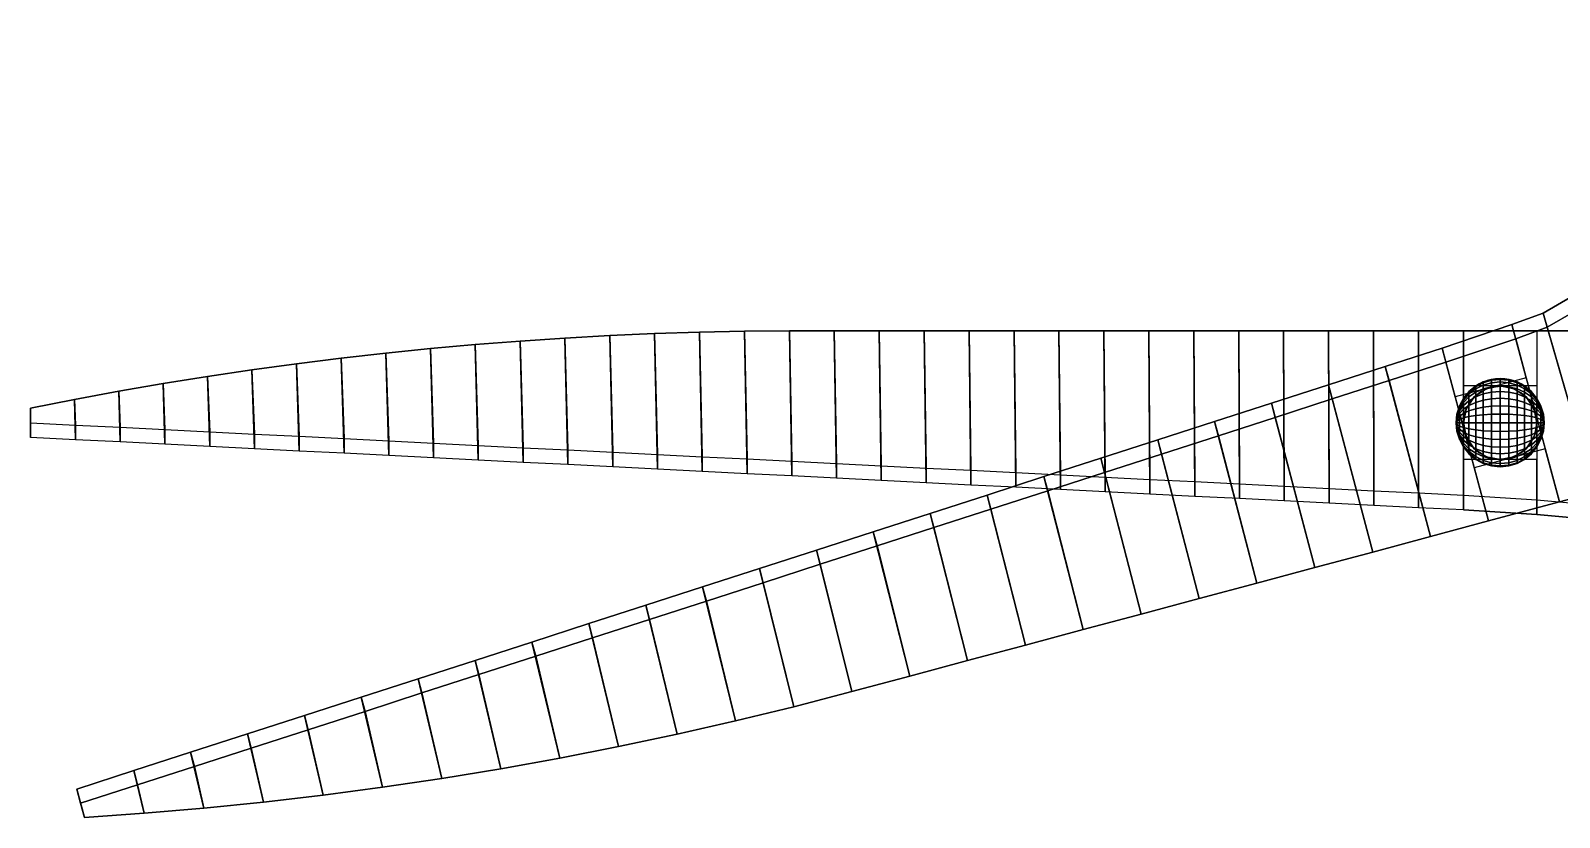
# Model space of a CAD drawing. Extents: x -5 to 4.92, y -1.62 to 2.57.
# Drawn here: x -5 to 0.2, y -1.34 to 1.33 of the extents above; entities that cross this region are included whole.
import ezdxf

# ---------------------------------------------------------------- set-up
doc = ezdxf.new("R2010")
doc.units = 0
doc.header["$MEASUREMENT"] = 0
for name, color, linetype in [('1STBLADE', 5, 'CONTINUOUS'), ('FINGSURF', 3, 'CONTINUOUS'), ('PIN', 7, 'CONTINUOUS')]:
    doc.layers.add(name, color=color, linetype=linetype)

msp = doc.modelspace()

# ---------------------------------------------------------------- linework, layer by layer
at = {"layer": '1STBLADE'}
for points in [[(-0.125, 0.125, 0.1), (-0.125, 0.3125, 0.1), (0.125, 0.3125, 0.1), (0.125, 0.125, 0.1)], [(-0.125, 0.125), (-0.125, 0.3125), (0.125, 0.3125), (0.125, 0.125)], [(-0.125, 0.3125, 0.1), (-0.125, 0.3125), (0.125, 0.3125), (0.125, 0.3125, 0.1)], [(-0.0386, 0.1189), (-0.0386, 0.1189, 0.1), (-0.0735, 0.1011, 0.1), (-0.0735, 0.1011)], [(0, 0.125), (0, 0.125, 0.1), (-0.0386, 0.1189, 0.1), (-0.0386, 0.1189)], [(0, 0.125, 0.1), (0, 0.125), (0, 0.125), (0, 0.125, 0.1)], [(0, 0.125, 0.1), (0, 0.125), (0, 0.125), (0, 0.125, 0.1)], [(0, 0.125), (0, 0.125, 0.1), (0.0386, 0.1189, 0.1), (0.0386, 0.1189)], [(0.0386, 0.1189), (0.0386, 0.1189, 0.1), (0.0735, 0.1011, 0.1), (0.0735, 0.1011)], [(-0.1011, 0.0735), (-0.1011, 0.0735, 0.1), (-0.1189, 0.0386, 0.1), (-0.1189, 0.0386)], [(-0.0735, 0.1011), (-0.0735, 0.1011, 0.1), (-0.1011, 0.0735, 0.1), (-0.1011, 0.0735)], [(0.0735, 0.1011), (0.0735, 0.1011, 0.1), (0.1011, 0.0735, 0.1), (0.1011, 0.0735)], [(0.1011, 0.0735), (0.1011, 0.0735, 0.1), (0.1189, 0.0386, 0.1), (0.1189, 0.0386)], [(-5, 0.05, 0.1), (-5, -0.05, 0.1), (-5, 0), (-5, 0.05)], [(-0.1189, 0.0386), (-0.1189, 0.0386, 0.1), (-0.125, 0, 0.1), (-0.125, 0)], [(-0.1189, -0.0386), (-0.1189, -0.0386, 0.1), (-0.125, 0, 0.1), (-0.125, 0)], [(0.1189, 0.0386), (0.1189, 0.0386, 0.1), (0.125, 0, 0.1), (0.125, 0)], [(0.1189, -0.0386), (0.1189, -0.0386, 0.1), (0.125, 0, 0.1), (0.125, 0)], [(-0.1011, -0.0735), (-0.1011, -0.0735, 0.1), (-0.1189, -0.0386, 0.1), (-0.1189, -0.0386)], [(0.1011, -0.0735), (0.1011, -0.0735, 0.1), (0.1189, -0.0386, 0.1), (0.1189, -0.0386)], [(-0.0735, -0.1011), (-0.0735, -0.1011, 0.1), (-0.1011, -0.0735, 0.1), (-0.1011, -0.0735)], [(-0.0386, -0.1189), (-0.0386, -0.1189, 0.1), (-0.0735, -0.1011, 0.1), (-0.0735, -0.1011)], [(0.0386, -0.1189), (0.0386, -0.1189, 0.1), (0.0735, -0.1011, 0.1), (0.0735, -0.1011)], [(0.0735, -0.1011), (0.0735, -0.1011, 0.1), (0.1011, -0.0735, 0.1), (0.1011, -0.0735)], [(-0.125, -0.125, 0.1), (-0.125, -0.2966, 0.1), (0.125, -0.3125, 0.1), (0.125, -0.125, 0.1)], [(-0.125, -0.125), (-0.125, -0.2466), (0.125, -0.2625), (0.125, -0.125)], [(0, -0.125), (0, -0.125, 0.1), (-0.0386, -0.1189, 0.1), (-0.0386, -0.1189)], [(0, -0.125), (0, -0.125, 0.1), (0.0386, -0.1189, 0.1), (0.0386, -0.1189)], [(0, -0.125, 0.1), (0, -0.125), (0, -0.125), (0, -0.125, 0.1)], [(0, -0.125, 0.1), (0, -0.125), (0, -0.125), (0, -0.125, 0.1)], [(-0.125, -0.2966, 0.1), (-0.125, -0.2466), (0.125, -0.2625), (0.125, -0.3125, 0.1)]]:
    msp.add_3dface(points, dxfattribs=at)
at = {"layer": '1STBLADE', "invisible_edges": 15}
for points in [[(-0.125, 0), (-0.1189, 0.0386), (-0.125, 0.125)], [(-0.1189, 0.0386), (-0.1011, 0.0735), (-0.125, 0.125)], [(-0.1011, 0.0735), (-0.0735, 0.1011), (-0.125, 0.125)], [(-0.0735, 0.1011), (-0.0386, 0.1189), (-0.125, 0.125)], [(-0.0386, 0.1189), (0, 0.125), (-0.125, 0.125)], [(-0.125, 0, 0.1), (-0.1189, 0.0386, 0.1), (-0.125, 0.125, 0.1)], [(-0.1189, 0.0386, 0.1), (-0.1011, 0.0735, 0.1), (-0.125, 0.125, 0.1)], [(-0.1011, 0.0735, 0.1), (-0.0735, 0.1011, 0.1), (-0.125, 0.125, 0.1)], [(-0.0735, 0.1011, 0.1), (-0.0386, 0.1189, 0.1), (-0.125, 0.125, 0.1)], [(-0.0386, 0.1189, 0.1), (0, 0.125, 0.1), (-0.125, 0.125, 0.1)], [(0.0386, 0.1189), (0, 0.125), (0.125, 0.125)], [(0.0386, 0.1189, 0.1), (0, 0.125, 0.1), (0.125, 0.125, 0.1)], [(0.0735, 0.1011), (0.0386, 0.1189), (0.125, 0.125)], [(0.0735, 0.1011, 0.1), (0.0386, 0.1189, 0.1), (0.125, 0.125, 0.1)], [(0.1011, 0.0735), (0.0735, 0.1011), (0.125, 0.125)], [(0.1011, 0.0735, 0.1), (0.0735, 0.1011, 0.1), (0.125, 0.125, 0.1)], [(0.1189, 0.0386), (0.1011, 0.0735), (0.125, 0.125)], [(0.1189, 0.0386, 0.1), (0.1011, 0.0735, 0.1), (0.125, 0.125, 0.1)], [(0.125, 0), (0.1189, 0.0386), (0.125, 0.125)], [(0.125, 0, 0.1), (0.1189, 0.0386, 0.1), (0.125, 0.125, 0.1)], [(-0.125, 0), (-0.1189, -0.0386), (-0.125, -0.125)], [(-0.125, 0, 0.1), (-0.1189, -0.0386, 0.1), (-0.125, -0.125, 0.1)], [(0.125, 0), (0.1189, -0.0386), (0.125, -0.125)], [(0.125, 0, 0.1), (0.1189, -0.0386, 0.1), (0.125, -0.125, 0.1)], [(-0.1189, -0.0386), (-0.1011, -0.0735), (-0.125, -0.125)], [(-0.1189, -0.0386, 0.1), (-0.1011, -0.0735, 0.1), (-0.125, -0.125, 0.1)], [(0.1189, -0.0386), (0.1011, -0.0735), (0.125, -0.125)], [(0.1189, -0.0386, 0.1), (0.1011, -0.0735, 0.1), (0.125, -0.125, 0.1)], [(-0.1011, -0.0735), (-0.0735, -0.1011), (-0.125, -0.125)], [(-0.1011, -0.0735, 0.1), (-0.0735, -0.1011, 0.1), (-0.125, -0.125, 0.1)], [(-0.0735, -0.1011), (-0.0386, -0.1189), (-0.125, -0.125)], [(-0.0735, -0.1011, 0.1), (-0.0386, -0.1189, 0.1), (-0.125, -0.125, 0.1)], [(0.0735, -0.1011), (0.0386, -0.1189), (0.125, -0.125)], [(0.0735, -0.1011, 0.1), (0.0386, -0.1189, 0.1), (0.125, -0.125, 0.1)], [(0.1011, -0.0735), (0.0735, -0.1011), (0.125, -0.125)], [(0.1011, -0.0735, 0.1), (0.0735, -0.1011, 0.1), (0.125, -0.125, 0.1)], [(-0.0386, -0.1189), (0, -0.125), (-0.125, -0.125)], [(-0.0386, -0.1189, 0.1), (0, -0.125, 0.1), (-0.125, -0.125, 0.1)], [(0.0386, -0.1189), (0, -0.125), (0.125, -0.125)], [(0.0386, -0.1189, 0.1), (0, -0.125, 0.1), (0.125, -0.125, 0.1)]]:
    msp.add_3dface(points, dxfattribs=at)
at = {"layer": 'FINGSURF', "extrusion": (3.17092e-17, -1.1834e-16, -1)}
for p, q in [((0.0399, 0.3342, 0.1), (-0.1975, 0.2541, 0.1)), ((0.0884, 0.1531, 0.1), (0.0399, 0.3342, 0.1)), ((0.0528, 0.2859, 0.2), (-0.1846, 0.2058, 0.2)), ((0.0884, 0.1531, 0.2), (0.0528, 0.2859, 0.2)), ((-0.1531, 0.0884, 0.1), (-0.1975, 0.2541, 0.1)), ((-0.1531, 0.0884, 0.2), (-0.1846, 0.2058, 0.2)), ((0.1531, -0.0884, 0.2), (0.2016, -0.2695, 0.2)), ((0.1531, -0.0884, 0.1), (0.2016, -0.2695, 0.1)), ((-0.0884, -0.1531, 0.2), (-0.0399, -0.3342, 0.2)), ((-0.0884, -0.1531, 0.1), (-0.0399, -0.3342, 0.1))]:
    msp.add_line(p, q, dxfattribs=at)
for elevation in [-0.1, -0.2]:
    msp.add_lwpolyline([(-0.2016, -0.2695), (0.0399, -0.3342, 0.049876)], format="xyb", dxfattribs=dict(at, elevation=elevation))
at = {"layer": 'FINGSURF'}
for points in [[(0.0528, 0.2859, 0.2), (0.0399, 0.3342, 0.1), (-0.1975, 0.2541, 0.1), (-0.1846, 0.2058, 0.2)], [(-0.1531, 0.0884, 0.1), (-0.1975, 0.2541, 0.1), (0.0399, 0.3342, 0.1), (0.0884, 0.1531, 0.1)], [(-0.1531, 0.0884, 0.2), (-0.1846, 0.2058, 0.2), (0.0528, 0.2859, 0.2), (0.0884, 0.1531, 0.2)], [(-0.0681, 0.1048, 0.2), (-0.0681, 0.1048, 0.1), (-0.0971, 0.0787, 0.1), (-0.0971, 0.0787, 0.2)], [(-0.0324, 0.1207, 0.2), (-0.0324, 0.1207, 0.1), (-0.0681, 0.1048, 0.1), (-0.0681, 0.1048, 0.2)], [(-0.0324, 0.1207, 0.2), (-0.0324, 0.1207, 0.1), (0.0065, 0.1248, 0.1), (0.0065, 0.1248, 0.2)], [(-0.0324, 0.1207, 0.1), (-0.0324, 0.1207, 0.2), (-0.0324, 0.1207, 0.2), (-0.0324, 0.1207, 0.1)], [(-0.0324, 0.1207, 0.1), (-0.0324, 0.1207, 0.2), (-0.0324, 0.1207, 0.2), (-0.0324, 0.1207, 0.1)], [(0.0065, 0.1248, 0.2), (0.0065, 0.1248, 0.1), (0.0448, 0.1167, 0.1), (0.0448, 0.1167, 0.2)], [(0.0448, 0.1167, 0.2), (0.0448, 0.1167, 0.1), (0.0787, 0.0971, 0.1), (0.0787, 0.0971, 0.2)], [(-0.0971, 0.0787, 0.2), (-0.0971, 0.0787, 0.1), (-0.1167, 0.0448, 0.1), (-0.1167, 0.0448, 0.2)], [(0.0787, 0.0971, 0.2), (0.0787, 0.0971, 0.1), (0.1048, 0.0681, 0.1), (0.1048, 0.0681, 0.2)], [(0.1048, 0.0681, 0.2), (0.1048, 0.0681, 0.1), (0.1207, 0.0324, 0.1), (0.1207, 0.0324, 0.2)], [(-0.1167, 0.0448, 0.2), (-0.1167, 0.0448, 0.1), (-0.1248, 0.0065, 0.1), (-0.1248, 0.0065, 0.2)], [(-0.1248, 0.0065, 0.2), (-0.1248, 0.0065, 0.1), (-0.1207, -0.0324, 0.1), (-0.1207, -0.0324, 0.2)], [(0.1248, -0.0065, 0.2), (0.1248, -0.0065, 0.1), (0.1207, 0.0324, 0.1), (0.1207, 0.0324, 0.2)], [(-0.1048, -0.0681, 0.2), (-0.1048, -0.0681, 0.1), (-0.1207, -0.0324, 0.1), (-0.1207, -0.0324, 0.2)], [(0.0971, -0.0787, 0.2), (0.0971, -0.0787, 0.1), (0.1167, -0.0448, 0.1), (0.1167, -0.0448, 0.2)], [(0.1167, -0.0448, 0.2), (0.1167, -0.0448, 0.1), (0.1248, -0.0065, 0.1), (0.1248, -0.0065, 0.2)], [(-0.0787, -0.0971, 0.2), (-0.0787, -0.0971, 0.1), (-0.1048, -0.0681, 0.1), (-0.1048, -0.0681, 0.2)], [(-0.0884, -0.1531, 0.1), (-0.0399, -0.3342, 0.1), (0.2016, -0.2695, 0.1), (0.1531, -0.0884, 0.1)], [(-0.0884, -0.1531, 0.2), (-0.0399, -0.3342, 0.2), (0.2016, -0.2695, 0.2), (0.1531, -0.0884, 0.2)], [(-0.0448, -0.1167, 0.2), (-0.0448, -0.1167, 0.1), (-0.0787, -0.0971, 0.1), (-0.0787, -0.0971, 0.2)], [(0.0681, -0.1048, 0.2), (0.0681, -0.1048, 0.1), (0.0971, -0.0787, 0.1), (0.0971, -0.0787, 0.2)], [(-0.0065, -0.1248, 0.2), (-0.0065, -0.1248, 0.1), (-0.0448, -0.1167, 0.1), (-0.0448, -0.1167, 0.2)], [(0.0324, -0.1207, 0.2), (0.0324, -0.1207, 0.1), (-0.0065, -0.1248, 0.1), (-0.0065, -0.1248, 0.2)], [(0.0324, -0.1207, 0.2), (0.0324, -0.1207, 0.1), (0.0681, -0.1048, 0.1), (0.0681, -0.1048, 0.2)], [(0.0324, -0.1207, 0.1), (0.0324, -0.1207, 0.2), (0.0324, -0.1207, 0.2), (0.0324, -0.1207, 0.1)], [(0.0324, -0.1207, 0.1), (0.0324, -0.1207, 0.2), (0.0324, -0.1207, 0.2), (0.0324, -0.1207, 0.1)], [(-0.0399, -0.3342, 0.2), (0.2016, -0.2695, 0.2), (0.2016, -0.2695, 0.1), (-0.0399, -0.3342, 0.1)], [(-4.8426, -1.2458, 0.1), (-4.8296, -1.2941, 0.2), (-4.8167, -1.3424, 0.2), (-4.8167, -1.3424, 0.1)]]:
    msp.add_3dface(points, dxfattribs=at)
at = {"layer": 'FINGSURF', "invisible_edges": 15}
for points in [[(-0.0681, 0.1048, 0.2), (-0.0324, 0.1207, 0.2), (-0.1531, 0.0884, 0.2)], [(-0.0681, 0.1048, 0.1), (-0.0324, 0.1207, 0.1), (-0.1531, 0.0884, 0.1)], [(-0.0971, 0.0787, 0.2), (-0.0681, 0.1048, 0.2), (-0.1531, 0.0884, 0.2)], [(-0.0971, 0.0787, 0.1), (-0.0681, 0.1048, 0.1), (-0.1531, 0.0884, 0.1)], [(0.0065, 0.1248, 0.2), (-0.0324, 0.1207, 0.2), (0.0884, 0.1531, 0.2)], [(0.0065, 0.1248, 0.1), (-0.0324, 0.1207, 0.1), (0.0884, 0.1531, 0.1)], [(0.0448, 0.1167, 0.2), (0.0065, 0.1248, 0.2), (0.0884, 0.1531, 0.2)], [(0.0448, 0.1167, 0.1), (0.0065, 0.1248, 0.1), (0.0884, 0.1531, 0.1)], [(0.0787, 0.0971, 0.2), (0.0448, 0.1167, 0.2), (0.0884, 0.1531, 0.2)], [(0.0787, 0.0971, 0.1), (0.0448, 0.1167, 0.1), (0.0884, 0.1531, 0.1)], [(0.1048, 0.0681, 0.2), (0.0787, 0.0971, 0.2), (0.0884, 0.1531, 0.2)], [(0.1048, 0.0681, 0.1), (0.0787, 0.0971, 0.1), (0.0884, 0.1531, 0.1)], [(0.1207, 0.0324, 0.2), (0.1048, 0.0681, 0.2), (0.0884, 0.1531, 0.2)], [(0.1207, 0.0324, 0.1), (0.1048, 0.0681, 0.1), (0.0884, 0.1531, 0.1)], [(-0.1207, -0.0324, 0.2), (-0.1248, 0.0065, 0.2), (-0.1531, 0.0884, 0.2)], [(-0.1248, 0.0065, 0.2), (-0.1167, 0.0448, 0.2), (-0.1531, 0.0884, 0.2)], [(-0.1167, 0.0448, 0.2), (-0.0971, 0.0787, 0.2), (-0.1531, 0.0884, 0.2)], [(-0.1207, -0.0324, 0.1), (-0.1248, 0.0065, 0.1), (-0.1531, 0.0884, 0.1)], [(-0.1248, 0.0065, 0.1), (-0.1167, 0.0448, 0.1), (-0.1531, 0.0884, 0.1)], [(-0.1167, 0.0448, 0.1), (-0.0971, 0.0787, 0.1), (-0.1531, 0.0884, 0.1)], [(0.1207, 0.0324, 0.2), (0.1248, -0.0065, 0.2), (0.1531, -0.0884, 0.2)], [(0.1207, 0.0324, 0.1), (0.1248, -0.0065, 0.1), (0.1531, -0.0884, 0.1)], [(-0.1207, -0.0324, 0.2), (-0.1048, -0.0681, 0.2), (-0.0884, -0.1531, 0.2)], [(-0.1207, -0.0324, 0.1), (-0.1048, -0.0681, 0.1), (-0.0884, -0.1531, 0.1)], [(0.1167, -0.0448, 0.2), (0.0971, -0.0787, 0.2), (0.1531, -0.0884, 0.2)], [(0.1167, -0.0448, 0.1), (0.0971, -0.0787, 0.1), (0.1531, -0.0884, 0.1)], [(0.1248, -0.0065, 0.2), (0.1167, -0.0448, 0.2), (0.1531, -0.0884, 0.2)], [(0.1248, -0.0065, 0.1), (0.1167, -0.0448, 0.1), (0.1531, -0.0884, 0.1)], [(-0.1048, -0.0681, 0.2), (-0.0787, -0.0971, 0.2), (-0.0884, -0.1531, 0.2)], [(-0.1048, -0.0681, 0.1), (-0.0787, -0.0971, 0.1), (-0.0884, -0.1531, 0.1)], [(-0.0787, -0.0971, 0.2), (-0.0448, -0.1167, 0.2), (-0.0884, -0.1531, 0.2)], [(-0.0787, -0.0971, 0.1), (-0.0448, -0.1167, 0.1), (-0.0884, -0.1531, 0.1)], [(0.0681, -0.1048, 0.2), (0.0324, -0.1207, 0.2), (0.1531, -0.0884, 0.2)], [(0.0681, -0.1048, 0.1), (0.0324, -0.1207, 0.1), (0.1531, -0.0884, 0.1)], [(0.0971, -0.0787, 0.2), (0.0681, -0.1048, 0.2), (0.1531, -0.0884, 0.2)], [(0.0971, -0.0787, 0.1), (0.0681, -0.1048, 0.1), (0.1531, -0.0884, 0.1)], [(-0.0448, -0.1167, 0.2), (-0.0065, -0.1248, 0.2), (-0.0884, -0.1531, 0.2)], [(-0.0448, -0.1167, 0.1), (-0.0065, -0.1248, 0.1), (-0.0884, -0.1531, 0.1)], [(-0.0065, -0.1248, 0.2), (0.0324, -0.1207, 0.2), (-0.0884, -0.1531, 0.2)], [(-0.0065, -0.1248, 0.1), (0.0324, -0.1207, 0.1), (-0.0884, -0.1531, 0.1)]]:
    msp.add_3dface(points, dxfattribs=at)
at = {"layer": 'PIN'}
msp.add_line((-0.15, 0, 0.2), (0.15, 0, 0.2), dxfattribs=at)
msp.add_arc((0, 0, 0.2), 0.15, 0, 180, dxfattribs=at)

# ---------------------------------------------------------------- meshes
at = {"layer": '1STBLADE'}
mesh = msp.add_polymesh((2, 33), dxfattribs=at)
for k, corner in enumerate([(-0.125, 0.3125), (-0.2779, 0.3125), (-0.4308, 0.3125), (-0.5837, 0.3125), (-0.7366, 0.3125), (-0.8894, 0.3125), (-1.0423, 0.3125), (-1.1952, 0.3125), (-1.3481, 0.3125), (-1.501, 0.3125), (-1.6539, 0.3125), (-1.8068, 0.3125), (-1.9597, 0.3125), (-2.1126, 0.3125), (-2.2655, 0.3125), (-2.4183, 0.3124), (-2.5712, 0.311), (-2.7241, 0.3079), (-2.8769, 0.303), (-3.0296, 0.2963), (-3.1823, 0.2879), (-3.3348, 0.2777), (-3.4873, 0.2658), (-3.6395, 0.252), (-3.7916, 0.2366), (-3.9436, 0.2194), (-4.0953, 0.2004), (-4.2467, 0.1797), (-4.398, 0.1572), (-4.5489, 0.133), (-4.6996, 0.1071), (-4.85, 0.0794), (-5, 0.05), (-0.125, -0.2466), (-0.2773, -0.2389), (-0.4297, -0.2312), (-0.582, -0.2235), (-0.7344, -0.2158), (-0.8867, -0.2081), (-1.0391, -0.2004), (-1.1914, -0.1926), (-1.3438, -0.1849), (-1.4961, -0.1772), (-1.6484, -0.1695), (-1.8008, -0.1618), (-1.9531, -0.1541), (-2.1055, -0.1464), (-2.2578, -0.1387), (-2.4102, -0.131), (-2.5625, -0.1233), (-2.7148, -0.1156), (-2.8672, -0.1079), (-3.0195, -0.1002), (-3.1719, -0.0925), (-3.3242, -0.0848), (-3.4766, -0.0771), (-3.6289, -0.0694), (-3.7812, -0.0616), (-3.9336, -0.0539), (-4.0859, -0.0462), (-4.2383, -0.0385), (-4.3906, -0.0308), (-4.543, -0.0231), (-4.6953, -0.0154), (-4.8477, -0.0077), (-5, 0)]):
    mesh.set_mesh_vertex(divmod(k, 33), corner)
mesh = msp.add_polymesh((2, 33), dxfattribs=at)
for k, corner in enumerate([(-0.125, -0.2966, 0.1), (-0.2773, -0.2889, 0.1), (-0.4297, -0.2812, 0.1), (-0.582, -0.2735, 0.1), (-0.7344, -0.2658, 0.1), (-0.8867, -0.2581, 0.1), (-1.0391, -0.2504, 0.1), (-1.1914, -0.2426, 0.1), (-1.3438, -0.2349, 0.1), (-1.4961, -0.2272, 0.1), (-1.6484, -0.2195, 0.1), (-1.8008, -0.2118, 0.1), (-1.9531, -0.2041, 0.1), (-2.1055, -0.1964, 0.1), (-2.2578, -0.1887, 0.1), (-2.4102, -0.181, 0.1), (-2.5625, -0.1733, 0.1), (-2.7148, -0.1656, 0.1), (-2.8672, -0.1579, 0.1), (-3.0195, -0.1502, 0.1), (-3.1719, -0.1425, 0.1), (-3.3242, -0.1348, 0.1), (-3.4766, -0.1271, 0.1), (-3.6289, -0.1194, 0.1), (-3.7812, -0.1116, 0.1), (-3.9336, -0.1039, 0.1), (-4.0859, -0.0962, 0.1), (-4.2383, -0.0885, 0.1), (-4.3906, -0.0808, 0.1), (-4.543, -0.0731, 0.1), (-4.6953, -0.0654, 0.1), (-4.8477, -0.0577, 0.1), (-5, -0.05, 0.1), (-0.125, 0.3125, 0.1), (-0.2779, 0.3125, 0.1), (-0.4308, 0.3125, 0.1), (-0.5837, 0.3125, 0.1), (-0.7366, 0.3125, 0.1), (-0.8894, 0.3125, 0.1), (-1.0423, 0.3125, 0.1), (-1.1952, 0.3125, 0.1), (-1.3481, 0.3125, 0.1), (-1.501, 0.3125, 0.1), (-1.6539, 0.3125, 0.1), (-1.8068, 0.3125, 0.1), (-1.9597, 0.3125, 0.1), (-2.1126, 0.3125, 0.1), (-2.2655, 0.3125, 0.1), (-2.4183, 0.3124, 0.1), (-2.5712, 0.311, 0.1), (-2.7241, 0.3079, 0.1), (-2.8769, 0.303, 0.1), (-3.0296, 0.2963, 0.1), (-3.1823, 0.2879, 0.1), (-3.3348, 0.2777, 0.1), (-3.4873, 0.2658, 0.1), (-3.6395, 0.252, 0.1), (-3.7916, 0.2366, 0.1), (-3.9436, 0.2194, 0.1), (-4.0953, 0.2004, 0.1), (-4.2467, 0.1797, 0.1), (-4.398, 0.1572, 0.1), (-4.5489, 0.133, 0.1), (-4.6996, 0.1071, 0.1), (-4.85, 0.0794, 0.1), (-5, 0.05, 0.1)]):
    mesh.set_mesh_vertex(divmod(k, 33), corner)
mesh = msp.add_polymesh((2, 33), dxfattribs=at)
for k, corner in enumerate([(-0.125, 0.3125, 0.1), (-0.2779, 0.3125, 0.1), (-0.4308, 0.3125, 0.1), (-0.5837, 0.3125, 0.1), (-0.7366, 0.3125, 0.1), (-0.8894, 0.3125, 0.1), (-1.0423, 0.3125, 0.1), (-1.1952, 0.3125, 0.1), (-1.3481, 0.3125, 0.1), (-1.501, 0.3125, 0.1), (-1.6539, 0.3125, 0.1), (-1.8068, 0.3125, 0.1), (-1.9597, 0.3125, 0.1), (-2.1126, 0.3125, 0.1), (-2.2655, 0.3125, 0.1), (-2.4183, 0.3124, 0.1), (-2.5712, 0.311, 0.1), (-2.7241, 0.3079, 0.1), (-2.8769, 0.303, 0.1), (-3.0296, 0.2963, 0.1), (-3.1823, 0.2879, 0.1), (-3.3348, 0.2777, 0.1), (-3.4873, 0.2658, 0.1), (-3.6395, 0.252, 0.1), (-3.7916, 0.2366, 0.1), (-3.9436, 0.2194, 0.1), (-4.0953, 0.2004, 0.1), (-4.2467, 0.1797, 0.1), (-4.398, 0.1572, 0.1), (-4.5489, 0.133, 0.1), (-4.6996, 0.1071, 0.1), (-4.85, 0.0794, 0.1), (-5, 0.05, 0.1), (-0.125, 0.3125), (-0.2779, 0.3125), (-0.4308, 0.3125), (-0.5837, 0.3125), (-0.7366, 0.3125), (-0.8894, 0.3125), (-1.0423, 0.3125), (-1.1952, 0.3125), (-1.3481, 0.3125), (-1.501, 0.3125), (-1.6539, 0.3125), (-1.8068, 0.3125), (-1.9597, 0.3125), (-2.1126, 0.3125), (-2.2655, 0.3125), (-2.4183, 0.3124), (-2.5712, 0.311), (-2.7241, 0.3079), (-2.8769, 0.303), (-3.0296, 0.2963), (-3.1823, 0.2879), (-3.3348, 0.2777), (-3.4873, 0.2658), (-3.6395, 0.252), (-3.7916, 0.2366), (-3.9436, 0.2194), (-4.0953, 0.2004), (-4.2467, 0.1797), (-4.398, 0.1572), (-4.5489, 0.133), (-4.6996, 0.1071), (-4.85, 0.0794), (-5, 0.05)]):
    mesh.set_mesh_vertex(divmod(k, 33), corner)
mesh = msp.add_polymesh((2, 19), dxfattribs=at)
for k, corner in enumerate([(2.2997, -0.1898, 0.1), (2.1794, -0.1576, 0.1), (2.0592, -0.1254, 0.1), (1.939, -0.0932, 0.1), (1.8188, -0.061, 0.1), (1.6986, -0.0287, 0.1), (1.5783, 0.0035, 0.1), (1.4581, 0.0357, 0.1), (1.3379, 0.0679, 0.1), (1.2177, 0.1001, 0.1), (1.0974, 0.1323, 0.1), (0.9772, 0.1645, 0.1), (0.857, 0.1967, 0.1), (0.7368, 0.229, 0.1), (0.6166, 0.2612, 0.1), (0.4963, 0.2934, 0.1), (0.3739, 0.3125, 0.1), (0.2495, 0.3125, 0.1), (0.125, 0.3125, 0.1), (2.2997, -0.1898), (2.1794, -0.1576), (2.0592, -0.1254), (1.939, -0.0932), (1.8188, -0.061), (1.6986, -0.0287), (1.5783, 0.0035), (1.4581, 0.0357), (1.3379, 0.0679), (1.2177, 0.1001), (1.0974, 0.1323), (0.9772, 0.1645), (0.857, 0.1967), (0.7368, 0.229), (0.6166, 0.2612), (0.4963, 0.2934), (0.3739, 0.3125), (0.2495, 0.3125), (0.125, 0.3125)]):
    mesh.set_mesh_vertex(divmod(k, 19), corner)
mesh = msp.add_polymesh((2, 19), dxfattribs=at)
for k, corner in enumerate([(2.2997, -0.1898), (2.1794, -0.1576), (2.0592, -0.1254), (1.939, -0.0932), (1.8188, -0.061), (1.6986, -0.0287), (1.5783, 0.0035), (1.4581, 0.0357), (1.3379, 0.0679), (1.2177, 0.1001), (1.0974, 0.1323), (0.9772, 0.1645), (0.857, 0.1967), (0.7368, 0.229), (0.6166, 0.2612), (0.4963, 0.2934), (0.3739, 0.3125), (0.2495, 0.3125), (0.125, 0.3125), (2.109, -0.7738), (1.999, -0.7443), (1.889, -0.7148), (1.7789, -0.6853), (1.6689, -0.6558), (1.5588, -0.6264), (1.4488, -0.5969), (1.3387, -0.5674), (1.2287, -0.5379), (1.1187, -0.5084), (1.0086, -0.4789), (0.8986, -0.4494), (0.7885, -0.42), (0.6785, -0.3905), (0.5684, -0.361), (0.4584, -0.3315), (0.3484, -0.302), (0.2383, -0.2725), (0.125, -0.2625)]):
    mesh.set_mesh_vertex(divmod(k, 19), corner)
mesh = msp.add_polymesh((2, 19), dxfattribs=at)
for k, corner in enumerate([(2.2997, -0.1898, 0.1), (2.1794, -0.1576, 0.1), (2.0592, -0.1254, 0.1), (1.939, -0.0932, 0.1), (1.8188, -0.061, 0.1), (1.6986, -0.0287, 0.1), (1.5783, 0.0035, 0.1), (1.4581, 0.0357, 0.1), (1.3379, 0.0679, 0.1), (1.2177, 0.1001, 0.1), (1.0974, 0.1323, 0.1), (0.9772, 0.1645, 0.1), (0.857, 0.1967, 0.1), (0.7368, 0.229, 0.1), (0.6166, 0.2612, 0.1), (0.4963, 0.2934, 0.1), (0.3739, 0.3125, 0.1), (0.2495, 0.3125, 0.1), (0.125, 0.3125, 0.1), (2.094, -0.8198, 0.1), (1.9848, -0.7905, 0.1), (1.8756, -0.7612, 0.1), (1.7664, -0.732, 0.1), (1.6572, -0.7027, 0.1), (1.548, -0.6735, 0.1), (1.4388, -0.6442, 0.1), (1.3296, -0.6149, 0.1), (1.2204, -0.5857, 0.1), (1.1112, -0.5564, 0.1), (1.0019, -0.5271, 0.1), (0.8927, -0.4979, 0.1), (0.7835, -0.4686, 0.1), (0.6743, -0.4393, 0.1), (0.5651, -0.4101, 0.1), (0.4559, -0.3808, 0.1), (0.3467, -0.3516, 0.1), (0.2375, -0.3223, 0.1), (0.125, -0.3125, 0.1)]):
    mesh.set_mesh_vertex(divmod(k, 19), corner)
mesh = msp.add_polymesh((2, 33), dxfattribs=at)
for k, corner in enumerate([(-0.125, -0.2966, 0.1), (-0.2773, -0.2889, 0.1), (-0.4297, -0.2812, 0.1), (-0.582, -0.2735, 0.1), (-0.7344, -0.2658, 0.1), (-0.8867, -0.2581, 0.1), (-1.0391, -0.2504, 0.1), (-1.1914, -0.2426, 0.1), (-1.3438, -0.2349, 0.1), (-1.4961, -0.2272, 0.1), (-1.6484, -0.2195, 0.1), (-1.8008, -0.2118, 0.1), (-1.9531, -0.2041, 0.1), (-2.1055, -0.1964, 0.1), (-2.2578, -0.1887, 0.1), (-2.4102, -0.181, 0.1), (-2.5625, -0.1733, 0.1), (-2.7148, -0.1656, 0.1), (-2.8672, -0.1579, 0.1), (-3.0195, -0.1502, 0.1), (-3.1719, -0.1425, 0.1), (-3.3242, -0.1348, 0.1), (-3.4766, -0.1271, 0.1), (-3.6289, -0.1194, 0.1), (-3.7812, -0.1116, 0.1), (-3.9336, -0.1039, 0.1), (-4.0859, -0.0962, 0.1), (-4.2383, -0.0885, 0.1), (-4.3906, -0.0808, 0.1), (-4.543, -0.0731, 0.1), (-4.6953, -0.0654, 0.1), (-4.8477, -0.0577, 0.1), (-5, -0.05, 0.1), (-0.125, -0.2466), (-0.2773, -0.2389), (-0.4297, -0.2312), (-0.582, -0.2235), (-0.7344, -0.2158), (-0.8867, -0.2081), (-1.0391, -0.2004), (-1.1914, -0.1926), (-1.3438, -0.1849), (-1.4961, -0.1772), (-1.6484, -0.1695), (-1.8008, -0.1618), (-1.9531, -0.1541), (-2.1055, -0.1464), (-2.2578, -0.1387), (-2.4102, -0.131), (-2.5625, -0.1233), (-2.7148, -0.1156), (-2.8672, -0.1079), (-3.0195, -0.1002), (-3.1719, -0.0925), (-3.3242, -0.0848), (-3.4766, -0.0771), (-3.6289, -0.0694), (-3.7812, -0.0616), (-3.9336, -0.0539), (-4.0859, -0.0462), (-4.2383, -0.0385), (-4.3906, -0.0308), (-4.543, -0.0231), (-4.6953, -0.0154), (-4.8477, -0.0077), (-5, 0)]):
    mesh.set_mesh_vertex(divmod(k, 33), corner)
mesh = msp.add_polymesh((2, 19), dxfattribs=at)
for k, corner in enumerate([(2.094, -0.8198, 0.1), (1.9848, -0.7905, 0.1), (1.8756, -0.7612, 0.1), (1.7664, -0.732, 0.1), (1.6572, -0.7027, 0.1), (1.548, -0.6735, 0.1), (1.4388, -0.6442, 0.1), (1.3296, -0.6149, 0.1), (1.2204, -0.5857, 0.1), (1.1112, -0.5564, 0.1), (1.0019, -0.5271, 0.1), (0.8927, -0.4979, 0.1), (0.7835, -0.4686, 0.1), (0.6743, -0.4393, 0.1), (0.5651, -0.4101, 0.1), (0.4559, -0.3808, 0.1), (0.3467, -0.3516, 0.1), (0.2375, -0.3223, 0.1), (0.125, -0.3125, 0.1), (2.109, -0.7738), (1.999, -0.7443), (1.889, -0.7148), (1.7789, -0.6853), (1.6689, -0.6558), (1.5588, -0.6264), (1.4488, -0.5969), (1.3387, -0.5674), (1.2287, -0.5379), (1.1187, -0.5084), (1.0086, -0.4789), (0.8986, -0.4494), (0.7885, -0.42), (0.6785, -0.3905), (0.5684, -0.361), (0.4584, -0.3315), (0.3484, -0.302), (0.2383, -0.2725), (0.125, -0.2625)]):
    mesh.set_mesh_vertex(divmod(k, 19), corner)
at = {"layer": 'FINGSURF'}
mesh = msp.add_polymesh((2, 19), dxfattribs=at)
for k, corner in enumerate([(0.2016, -0.2695, 0.1), (0.3218, -0.2373, 0.1), (0.4421, -0.2051, 0.1), (0.5553, -0.1549, 0.1), (0.6631, -0.0927, 0.1), (0.7709, -0.0305, 0.1), (0.8787, 0.0318, 0.1), (0.9865, 0.094, 0.1), (1.0943, 0.1562, 0.1), (1.2021, 0.2185, 0.1), (1.3099, 0.2807, 0.1), (1.4177, 0.3429, 0.1), (1.5255, 0.4052, 0.1), (1.6332, 0.4674, 0.1), (1.741, 0.5296, 0.1), (1.8488, 0.5919, 0.1), (1.9566, 0.6541, 0.1), (2.0644, 0.7163, 0.1), (2.1722, 0.7785, 0.1), (0.0399, 0.3342, 0.1), (0.146, 0.3728, 0.1), (0.2439, 0.4293, 0.1), (0.3418, 0.4858, 0.1), (0.4397, 0.5424, 0.1), (0.5376, 0.5989, 0.1), (0.6355, 0.6554, 0.1), (0.7335, 0.712, 0.1), (0.8314, 0.7685, 0.1), (0.9293, 0.825, 0.1), (1.0272, 0.8816, 0.1), (1.1251, 0.9381, 0.1), (1.223, 0.9946, 0.1), (1.3209, 1.0512, 0.1), (1.4189, 1.1077, 0.1), (1.5168, 1.1642, 0.1), (1.6147, 1.2207, 0.1), (1.7126, 1.2773, 0.1), (1.8105, 1.3338, 0.1)]):
    mesh.set_mesh_vertex(divmod(k, 19), corner)
mesh = msp.add_polymesh((2, 19), dxfattribs=at)
for k, corner in enumerate([(0.0399, 0.3342, 0.1), (0.146, 0.3728, 0.1), (0.2439, 0.4293, 0.1), (0.3418, 0.4858, 0.1), (0.4397, 0.5424, 0.1), (0.5376, 0.5989, 0.1), (0.6355, 0.6554, 0.1), (0.7335, 0.712, 0.1), (0.8314, 0.7685, 0.1), (0.9293, 0.825, 0.1), (1.0272, 0.8816, 0.1), (1.1251, 0.9381, 0.1), (1.223, 0.9946, 0.1), (1.3209, 1.0512, 0.1), (1.4189, 1.1077, 0.1), (1.5168, 1.1642, 0.1), (1.6147, 1.2207, 0.1), (1.7126, 1.2773, 0.1), (1.8105, 1.3338, 0.1), (0.0528, 0.2859, 0.2), (0.1597, 0.3249, 0.2), (0.2583, 0.3819, 0.2), (0.357, 0.4388, 0.2), (0.4556, 0.4958, 0.2), (0.5543, 0.5528, 0.2), (0.653, 0.6097, 0.2), (0.7516, 0.6667, 0.2), (0.8503, 0.7237, 0.2), (0.949, 0.7806, 0.2), (1.0476, 0.8376, 0.2), (1.1463, 0.8945, 0.2), (1.2449, 0.9515, 0.2), (1.3436, 1.0085, 0.2), (1.4423, 1.0654, 0.2), (1.5409, 1.1224, 0.2), (1.6396, 1.1794, 0.2), (1.7383, 1.2363, 0.2), (1.8369, 1.2933, 0.2)]):
    mesh.set_mesh_vertex(divmod(k, 19), corner)
mesh = msp.add_polymesh((2, 19), dxfattribs=at)
for k, corner in enumerate([(0.0528, 0.2859, 0.2), (0.1597, 0.3249, 0.2), (0.2583, 0.3819, 0.2), (0.357, 0.4388, 0.2), (0.4556, 0.4958, 0.2), (0.5543, 0.5528, 0.2), (0.653, 0.6097, 0.2), (0.7516, 0.6667, 0.2), (0.8503, 0.7237, 0.2), (0.949, 0.7806, 0.2), (1.0476, 0.8376, 0.2), (1.1463, 0.8945, 0.2), (1.2449, 0.9515, 0.2), (1.3436, 1.0085, 0.2), (1.4423, 1.0654, 0.2), (1.5409, 1.1224, 0.2), (1.6396, 1.1794, 0.2), (1.7383, 1.2363, 0.2), (1.8369, 1.2933, 0.2), (0.2016, -0.2695, 0.2), (0.3218, -0.2373, 0.2), (0.4421, -0.2051, 0.2), (0.5553, -0.1549, 0.2), (0.6631, -0.0927, 0.2), (0.7709, -0.0305, 0.2), (0.8787, 0.0318, 0.2), (0.9865, 0.094, 0.2), (1.0943, 0.1562, 0.2), (1.2021, 0.2185, 0.2), (1.3099, 0.2807, 0.2), (1.4177, 0.3429, 0.2), (1.5255, 0.4052, 0.2), (1.6332, 0.4674, 0.2), (1.741, 0.5296, 0.2), (1.8488, 0.5919, 0.2), (1.9566, 0.6541, 0.2), (2.0644, 0.7163, 0.2), (2.1722, 0.7785, 0.2)]):
    mesh.set_mesh_vertex(divmod(k, 19), corner)
mesh = msp.add_polymesh((2, 25), dxfattribs=at)
for k, corner in enumerate([(-0.1975, 0.2541, 0.1), (-0.391, 0.1916, 0.1), (-0.5846, 0.1291, 0.1), (-0.7781, 0.0666, 0.1), (-0.9717, 0.0041, 0.1), (-1.1652, -0.0584, 0.1), (-1.3588, -0.1209, 0.1), (-1.5523, -0.1833, 0.1), (-1.7459, -0.2458, 0.1), (-1.9394, -0.3083, 0.1), (-2.1329, -0.3708, 0.1), (-2.3265, -0.4333, 0.1), (-2.52, -0.4958, 0.1), (-2.7136, -0.5583, 0.1), (-2.9071, -0.6208, 0.1), (-3.1007, -0.6833, 0.1), (-3.2942, -0.7458, 0.1), (-3.4878, -0.8083, 0.1), (-3.6813, -0.8708, 0.1), (-3.8748, -0.9333, 0.1), (-4.0684, -0.9958, 0.1), (-4.2619, -1.0583, 0.1), (-4.4555, -1.1208, 0.1), (-4.649, -1.1833, 0.1), (-4.8426, -1.2458, 0.1), (-0.0399, -0.3342, 0.1), (-0.2368, -0.387, 0.1), (-0.4337, -0.4397, 0.1), (-0.6306, -0.4925, 0.1), (-0.8275, -0.5452, 0.1), (-1.0244, -0.598, 0.1), (-1.2213, -0.6508, 0.1), (-1.4182, -0.7035, 0.1), (-1.6151, -0.7563, 0.1), (-1.812, -0.8091, 0.1), (-2.0089, -0.8618, 0.1), (-2.2058, -0.9146, 0.1), (-2.4031, -0.9659, 0.1), (-2.6011, -1.0142, 0.1), (-2.7999, -1.0595, 0.1), (-2.9993, -1.1017, 0.1), (-3.1994, -1.1409, 0.1), (-3.4, -1.1769, 0.1), (-3.6012, -1.2099, 0.1), (-3.8029, -1.2397, 0.1), (-4.0049, -1.2665, 0.1), (-4.2074, -1.2902, 0.1), (-4.4102, -1.3107, 0.1), (-4.6133, -1.3281, 0.1), (-4.8167, -1.3424, 0.1)]):
    mesh.set_mesh_vertex(divmod(k, 25), corner)
mesh = msp.add_polymesh((2, 25), dxfattribs=at)
for k, corner in enumerate([(-0.1846, 0.2058, 0.2), (-0.3781, 0.1433, 0.2), (-0.5717, 0.0808, 0.2), (-0.7652, 0.0183, 0.2), (-0.9587, -0.0442, 0.2), (-1.1523, -0.1066, 0.2), (-1.3458, -0.1691, 0.2), (-1.5394, -0.2316, 0.2), (-1.7329, -0.2941, 0.2), (-1.9265, -0.3566, 0.2), (-2.12, -0.4191, 0.2), (-2.3136, -0.4816, 0.2), (-2.5071, -0.5441, 0.2), (-2.7006, -0.6066, 0.2), (-2.8942, -0.6691, 0.2), (-3.0877, -0.7316, 0.2), (-3.2813, -0.7941, 0.2), (-3.4748, -0.8566, 0.2), (-3.6684, -0.9191, 0.2), (-3.8619, -0.9816, 0.2), (-4.0555, -1.0441, 0.2), (-4.249, -1.1066, 0.2), (-4.4425, -1.1691, 0.2), (-4.6361, -1.2316, 0.2), (-4.8296, -1.2941, 0.2), (-0.1975, 0.2541, 0.1), (-0.391, 0.1916, 0.1), (-0.5846, 0.1291, 0.1), (-0.7781, 0.0666, 0.1), (-0.9717, 0.0041, 0.1), (-1.1652, -0.0584, 0.1), (-1.3588, -0.1209, 0.1), (-1.5523, -0.1833, 0.1), (-1.7459, -0.2458, 0.1), (-1.9394, -0.3083, 0.1), (-2.1329, -0.3708, 0.1), (-2.3265, -0.4333, 0.1), (-2.52, -0.4958, 0.1), (-2.7136, -0.5583, 0.1), (-2.9071, -0.6208, 0.1), (-3.1007, -0.6833, 0.1), (-3.2942, -0.7458, 0.1), (-3.4878, -0.8083, 0.1), (-3.6813, -0.8708, 0.1), (-3.8748, -0.9333, 0.1), (-4.0684, -0.9958, 0.1), (-4.2619, -1.0583, 0.1), (-4.4555, -1.1208, 0.1), (-4.649, -1.1833, 0.1), (-4.8426, -1.2458, 0.1)]):
    mesh.set_mesh_vertex(divmod(k, 25), corner)
mesh = msp.add_polymesh((2, 25), dxfattribs=at)
for k, corner in enumerate([(-0.0399, -0.3342, 0.2), (-0.2368, -0.387, 0.2), (-0.4337, -0.4397, 0.2), (-0.6306, -0.4925, 0.2), (-0.8275, -0.5452, 0.2), (-1.0244, -0.598, 0.2), (-1.2213, -0.6508, 0.2), (-1.4182, -0.7035, 0.2), (-1.6151, -0.7563, 0.2), (-1.812, -0.8091, 0.2), (-2.0089, -0.8618, 0.2), (-2.2058, -0.9146, 0.2), (-2.4031, -0.9659, 0.2), (-2.6011, -1.0142, 0.2), (-2.7999, -1.0595, 0.2), (-2.9993, -1.1017, 0.2), (-3.1994, -1.1409, 0.2), (-3.4, -1.1769, 0.2), (-3.6012, -1.2099, 0.2), (-3.8029, -1.2397, 0.2), (-4.0049, -1.2665, 0.2), (-4.2074, -1.2902, 0.2), (-4.4102, -1.3107, 0.2), (-4.6133, -1.3281, 0.2), (-4.8167, -1.3424, 0.2), (-0.1846, 0.2058, 0.2), (-0.3781, 0.1433, 0.2), (-0.5717, 0.0808, 0.2), (-0.7652, 0.0183, 0.2), (-0.9587, -0.0442, 0.2), (-1.1523, -0.1066, 0.2), (-1.3458, -0.1691, 0.2), (-1.5394, -0.2316, 0.2), (-1.7329, -0.2941, 0.2), (-1.9265, -0.3566, 0.2), (-2.12, -0.4191, 0.2), (-2.3136, -0.4816, 0.2), (-2.5071, -0.5441, 0.2), (-2.7006, -0.6066, 0.2), (-2.8942, -0.6691, 0.2), (-3.0877, -0.7316, 0.2), (-3.2813, -0.7941, 0.2), (-3.4748, -0.8566, 0.2), (-3.6684, -0.9191, 0.2), (-3.8619, -0.9816, 0.2), (-4.0555, -1.0441, 0.2), (-4.249, -1.1066, 0.2), (-4.4425, -1.1691, 0.2), (-4.6361, -1.2316, 0.2), (-4.8296, -1.2941, 0.2)]):
    mesh.set_mesh_vertex(divmod(k, 25), corner)
mesh = msp.add_polymesh((2, 25), dxfattribs=at)
for k, corner in enumerate([(-0.0399, -0.3342, 0.1), (-0.2368, -0.387, 0.1), (-0.4337, -0.4397, 0.1), (-0.6306, -0.4925, 0.1), (-0.8275, -0.5452, 0.1), (-1.0244, -0.598, 0.1), (-1.2213, -0.6508, 0.1), (-1.4182, -0.7035, 0.1), (-1.6151, -0.7563, 0.1), (-1.812, -0.8091, 0.1), (-2.0089, -0.8618, 0.1), (-2.2058, -0.9146, 0.1), (-2.4031, -0.9659, 0.1), (-2.6011, -1.0142, 0.1), (-2.7999, -1.0595, 0.1), (-2.9993, -1.1017, 0.1), (-3.1994, -1.1409, 0.1), (-3.4, -1.1769, 0.1), (-3.6012, -1.2099, 0.1), (-3.8029, -1.2397, 0.1), (-4.0049, -1.2665, 0.1), (-4.2074, -1.2902, 0.1), (-4.4102, -1.3107, 0.1), (-4.6133, -1.3281, 0.1), (-4.8167, -1.3424, 0.1), (-0.0399, -0.3342, 0.2), (-0.2368, -0.387, 0.2), (-0.4337, -0.4397, 0.2), (-0.6306, -0.4925, 0.2), (-0.8275, -0.5452, 0.2), (-1.0244, -0.598, 0.2), (-1.2213, -0.6508, 0.2), (-1.4182, -0.7035, 0.2), (-1.6151, -0.7563, 0.2), (-1.812, -0.8091, 0.2), (-2.0089, -0.8618, 0.2), (-2.2058, -0.9146, 0.2), (-2.4031, -0.9659, 0.2), (-2.6011, -1.0142, 0.2), (-2.7999, -1.0595, 0.2), (-2.9993, -1.1017, 0.2), (-3.1994, -1.1409, 0.2), (-3.4, -1.1769, 0.2), (-3.6012, -1.2099, 0.2), (-3.8029, -1.2397, 0.2), (-4.0049, -1.2665, 0.2), (-4.2074, -1.2902, 0.2), (-4.4102, -1.3107, 0.2), (-4.6133, -1.3281, 0.2), (-4.8167, -1.3424, 0.2)]):
    mesh.set_mesh_vertex(divmod(k, 25), corner)
at = {"layer": 'PIN'}
mesh = msp.add_polymesh((17, 17), dxfattribs=at)
for k, corner in enumerate([(0.15, 0, 0.2), (0.1471, 0.0293, 0.2), (0.1386, 0.0574, 0.2), (0.1247, 0.0833, 0.2), (0.1061, 0.1061, 0.2), (0.0833, 0.1247, 0.2), (0.0574, 0.1386, 0.2), (0.0293, 0.1471, 0.2), (0, 0.15, 0.2), (-0.0293, 0.1471, 0.2), (-0.0574, 0.1386, 0.2), (-0.0833, 0.1247, 0.2), (-0.1061, 0.1061, 0.2), (-0.1247, 0.0833, 0.2), (-0.1386, 0.0574, 0.2), (-0.1471, 0.0293, 0.2), (-0.15, 0, 0.2), (0.15, 0, 0.2), (0.1471, 0.0287, 0.2057), (0.1386, 0.0563, 0.2112), (0.1247, 0.0817, 0.2163), (0.1061, 0.104, 0.2207), (0.0833, 0.1223, 0.2243), (0.0574, 0.1359, 0.227), (0.0293, 0.1443, 0.2287), (0, 0.1471, 0.2293), (-0.0293, 0.1443, 0.2287), (-0.0574, 0.1359, 0.227), (-0.0833, 0.1223, 0.2243), (-0.1061, 0.104, 0.2207), (-0.1247, 0.0817, 0.2163), (-0.1386, 0.0563, 0.2112), (-0.1471, 0.0287, 0.2057), (-0.15, 0, 0.2), (0.15, 0, 0.2), (0.1471, 0.027, 0.2112), (0.1386, 0.053, 0.222), (0.1247, 0.077, 0.2319), (0.1061, 0.098, 0.2406), (0.0833, 0.1152, 0.2477), (0.0574, 0.128, 0.253), (0.0293, 0.1359, 0.2563), (0, 0.1386, 0.2574), (-0.0293, 0.1359, 0.2563), (-0.0574, 0.128, 0.253), (-0.0833, 0.1152, 0.2477), (-0.1061, 0.098, 0.2406), (-0.1247, 0.077, 0.2319), (-0.1386, 0.053, 0.222), (-0.1471, 0.027, 0.2112), (-0.15, 0, 0.2), (0.15, 0, 0.2), (0.1471, 0.0243, 0.2163), (0.1386, 0.0477, 0.2319), (0.1247, 0.0693, 0.2463), (0.1061, 0.0882, 0.2589), (0.0833, 0.1037, 0.2693), (0.0574, 0.1152, 0.277), (0.0293, 0.1223, 0.2817), (0, 0.1247, 0.2833), (-0.0293, 0.1223, 0.2817), (-0.0574, 0.1152, 0.277), (-0.0833, 0.1037, 0.2693), (-0.1061, 0.0882, 0.2589), (-0.1247, 0.0693, 0.2463), (-0.1386, 0.0477, 0.2319), (-0.1471, 0.0243, 0.2163), (-0.15, 0, 0.2), (0.15, 0, 0.2), (0.1471, 0.0207, 0.2207), (0.1386, 0.0406, 0.2406), (0.1247, 0.0589, 0.2589), (0.1061, 0.075, 0.275), (0.0833, 0.0882, 0.2882), (0.0574, 0.098, 0.298), (0.0293, 0.104, 0.304), (0, 0.1061, 0.3061), (-0.0293, 0.104, 0.304), (-0.0574, 0.098, 0.298), (-0.0833, 0.0882, 0.2882), (-0.1061, 0.075, 0.275), (-0.1247, 0.0589, 0.2589), (-0.1386, 0.0406, 0.2406), (-0.1471, 0.0207, 0.2207), (-0.15, 0, 0.2), (0.15, 0, 0.2), (0.1471, 0.0163, 0.2243), (0.1386, 0.0319, 0.2477), (0.1247, 0.0463, 0.2693), (0.1061, 0.0589, 0.2882), (0.0833, 0.0693, 0.3037), (0.0574, 0.077, 0.3152), (0.0293, 0.0817, 0.3223), (0, 0.0833, 0.3247), (-0.0293, 0.0817, 0.3223), (-0.0574, 0.077, 0.3152), (-0.0833, 0.0693, 0.3037), (-0.1061, 0.0589, 0.2882), (-0.1247, 0.0463, 0.2693), (-0.1386, 0.0319, 0.2477), (-0.1471, 0.0163, 0.2243), (-0.15, 0, 0.2), (0.15, 0, 0.2), (0.1471, 0.0112, 0.227), (0.1386, 0.022, 0.253), (0.1247, 0.0319, 0.277), (0.1061, 0.0406, 0.298), (0.0833, 0.0477, 0.3152), (0.0574, 0.053, 0.328), (0.0293, 0.0563, 0.3359), (0, 0.0574, 0.3386), (-0.0293, 0.0563, 0.3359), (-0.0574, 0.053, 0.328), (-0.0833, 0.0477, 0.3152), (-0.1061, 0.0406, 0.298), (-0.1247, 0.0319, 0.277), (-0.1386, 0.022, 0.253), (-0.1471, 0.0112, 0.227), (-0.15, 0, 0.2), (0.15, 0, 0.2), (0.1471, 0.0057, 0.2287), (0.1386, 0.0112, 0.2563), (0.1247, 0.0163, 0.2817), (0.1061, 0.0207, 0.304), (0.0833, 0.0243, 0.3223), (0.0574, 0.027, 0.3359), (0.0293, 0.0287, 0.3443), (0, 0.0293, 0.3471), (-0.0293, 0.0287, 0.3443), (-0.0574, 0.027, 0.3359), (-0.0833, 0.0243, 0.3223), (-0.1061, 0.0207, 0.304), (-0.1247, 0.0163, 0.2817), (-0.1386, 0.0112, 0.2563), (-0.1471, 0.0057, 0.2287), (-0.15, 0, 0.2), (0.15, 0, 0.2), (0.1471, 0, 0.2293), (0.1386, 0, 0.2574), (0.1247, 0, 0.2833), (0.1061, 0, 0.3061), (0.0833, 0, 0.3247), (0.0574, 0, 0.3386), (0.0293, 0, 0.3471), (0, 0, 0.35), (-0.0293, 0, 0.3471), (-0.0574, 0, 0.3386), (-0.0833, 0, 0.3247), (-0.1061, 0, 0.3061), (-0.1247, 0, 0.2833), (-0.1386, 0, 0.2574), (-0.1471, 0, 0.2293), (-0.15, 0, 0.2), (0.15, 0, 0.2), (0.1471, -0.0057, 0.2287), (0.1386, -0.0112, 0.2563), (0.1247, -0.0163, 0.2817), (0.1061, -0.0207, 0.304), (0.0833, -0.0243, 0.3223), (0.0574, -0.027, 0.3359), (0.0293, -0.0287, 0.3443), (0, -0.0293, 0.3471), (-0.0293, -0.0287, 0.3443), (-0.0574, -0.027, 0.3359), (-0.0833, -0.0243, 0.3223), (-0.1061, -0.0207, 0.304), (-0.1247, -0.0163, 0.2817), (-0.1386, -0.0112, 0.2563), (-0.1471, -0.0057, 0.2287), (-0.15, 0, 0.2), (0.15, 0, 0.2), (0.1471, -0.0112, 0.227), (0.1386, -0.022, 0.253), (0.1247, -0.0319, 0.277), (0.1061, -0.0406, 0.298), (0.0833, -0.0477, 0.3152), (0.0574, -0.053, 0.328), (0.0293, -0.0563, 0.3359), (0, -0.0574, 0.3386), (-0.0293, -0.0563, 0.3359), (-0.0574, -0.053, 0.328), (-0.0833, -0.0477, 0.3152), (-0.1061, -0.0406, 0.298), (-0.1247, -0.0319, 0.277), (-0.1386, -0.022, 0.253), (-0.1471, -0.0112, 0.227), (-0.15, 0, 0.2), (0.15, 0, 0.2), (0.1471, -0.0163, 0.2243), (0.1386, -0.0319, 0.2477), (0.1247, -0.0463, 0.2693), (0.1061, -0.0589, 0.2882), (0.0833, -0.0693, 0.3037), (0.0574, -0.077, 0.3152), (0.0293, -0.0817, 0.3223), (0, -0.0833, 0.3247), (-0.0293, -0.0817, 0.3223), (-0.0574, -0.077, 0.3152), (-0.0833, -0.0693, 0.3037), (-0.1061, -0.0589, 0.2882), (-0.1247, -0.0463, 0.2693), (-0.1386, -0.0319, 0.2477), (-0.1471, -0.0163, 0.2243), (-0.15, 0, 0.2), (0.15, 0, 0.2), (0.1471, -0.0207, 0.2207), (0.1386, -0.0406, 0.2406), (0.1247, -0.0589, 0.2589), (0.1061, -0.075, 0.275), (0.0833, -0.0882, 0.2882), (0.0574, -0.098, 0.298), (0.0293, -0.104, 0.304), (0, -0.1061, 0.3061), (-0.0293, -0.104, 0.304), (-0.0574, -0.098, 0.298), (-0.0833, -0.0882, 0.2882), (-0.1061, -0.075, 0.275), (-0.1247, -0.0589, 0.2589), (-0.1386, -0.0406, 0.2406), (-0.1471, -0.0207, 0.2207), (-0.15, 0, 0.2), (0.15, 0, 0.2), (0.1471, -0.0243, 0.2163), (0.1386, -0.0477, 0.2319), (0.1247, -0.0693, 0.2463), (0.1061, -0.0882, 0.2589), (0.0833, -0.1037, 0.2693), (0.0574, -0.1152, 0.277), (0.0293, -0.1223, 0.2817), (0, -0.1247, 0.2833), (-0.0293, -0.1223, 0.2817), (-0.0574, -0.1152, 0.277), (-0.0833, -0.1037, 0.2693), (-0.1061, -0.0882, 0.2589), (-0.1247, -0.0693, 0.2463), (-0.1386, -0.0477, 0.2319), (-0.1471, -0.0243, 0.2163), (-0.15, 0, 0.2), (0.15, 0, 0.2), (0.1471, -0.027, 0.2112), (0.1386, -0.053, 0.222), (0.1247, -0.077, 0.2319), (0.1061, -0.098, 0.2406), (0.0833, -0.1152, 0.2477), (0.0574, -0.128, 0.253), (0.0293, -0.1359, 0.2563), (0, -0.1386, 0.2574), (-0.0293, -0.1359, 0.2563), (-0.0574, -0.128, 0.253), (-0.0833, -0.1152, 0.2477), (-0.1061, -0.098, 0.2406), (-0.1247, -0.077, 0.2319), (-0.1386, -0.053, 0.222), (-0.1471, -0.027, 0.2112), (-0.15, 0, 0.2), (0.15, 0, 0.2), (0.1471, -0.0287, 0.2057), (0.1386, -0.0563, 0.2112), (0.1247, -0.0817, 0.2163), (0.1061, -0.104, 0.2207), (0.0833, -0.1223, 0.2243), (0.0574, -0.1359, 0.227), (0.0293, -0.1443, 0.2287), (0, -0.1471, 0.2293), (-0.0293, -0.1443, 0.2287), (-0.0574, -0.1359, 0.227), (-0.0833, -0.1223, 0.2243), (-0.1061, -0.104, 0.2207), (-0.1247, -0.0817, 0.2163), (-0.1386, -0.0563, 0.2112), (-0.1471, -0.0287, 0.2057), (-0.15, 0, 0.2), (0.15, 0, 0.2), (0.1471, -0.0293, 0.2), (0.1386, -0.0574, 0.2), (0.1247, -0.0833, 0.2), (0.1061, -0.1061, 0.2), (0.0833, -0.1247, 0.2), (0.0574, -0.1386, 0.2), (0.0293, -0.1471, 0.2), (0, -0.15, 0.2), (-0.0293, -0.1471, 0.2), (-0.0574, -0.1386, 0.2), (-0.0833, -0.1247, 0.2), (-0.1061, -0.1061, 0.2), (-0.1247, -0.0833, 0.2), (-0.1386, -0.0574, 0.2), (-0.1471, -0.0293, 0.2), (-0.15, 0, 0.2)]):
    mesh.set_mesh_vertex(divmod(k, 17), corner)
mesh = msp.add_polymesh((2, 16), dxfattribs=dict(at, n_close=True))
for k, corner in enumerate([(0.125, 0, 0.2), (0.1155, 0.0478, 0.2), (0.0884, 0.0884, 0.2), (0.0478, 0.1155, 0.2), (0, 0.125, 0.2), (-0.0478, 0.1155, 0.2), (-0.0884, 0.0884, 0.2), (-0.1155, 0.0478, 0.2), (-0.125, 0, 0.2), (-0.1155, -0.0478, 0.2), (-0.0884, -0.0884, 0.2), (-0.0478, -0.1155, 0.2), (0, -0.125, 0.2), (0.0478, -0.1155, 0.2), (0.0884, -0.0884, 0.2), (0.1155, -0.0478, 0.2), (0.125, 0, -0.125), (0.1155, 0.0478, -0.125), (0.0884, 0.0884, -0.125), (0.0478, 0.1155, -0.125), (0, 0.125, -0.125), (-0.0478, 0.1155, -0.125), (-0.0884, 0.0884, -0.125), (-0.1155, 0.0478, -0.125), (-0.125, 0, -0.125), (-0.1155, -0.0478, -0.125), (-0.0884, -0.0884, -0.125), (-0.0478, -0.1155, -0.125), (0, -0.125, -0.125), (0.0478, -0.1155, -0.125), (0.0884, -0.0884, -0.125), (0.1155, -0.0478, -0.125)]):
    mesh.set_mesh_vertex(divmod(k, 16), corner)

doc.saveas('drawing.dxf')
